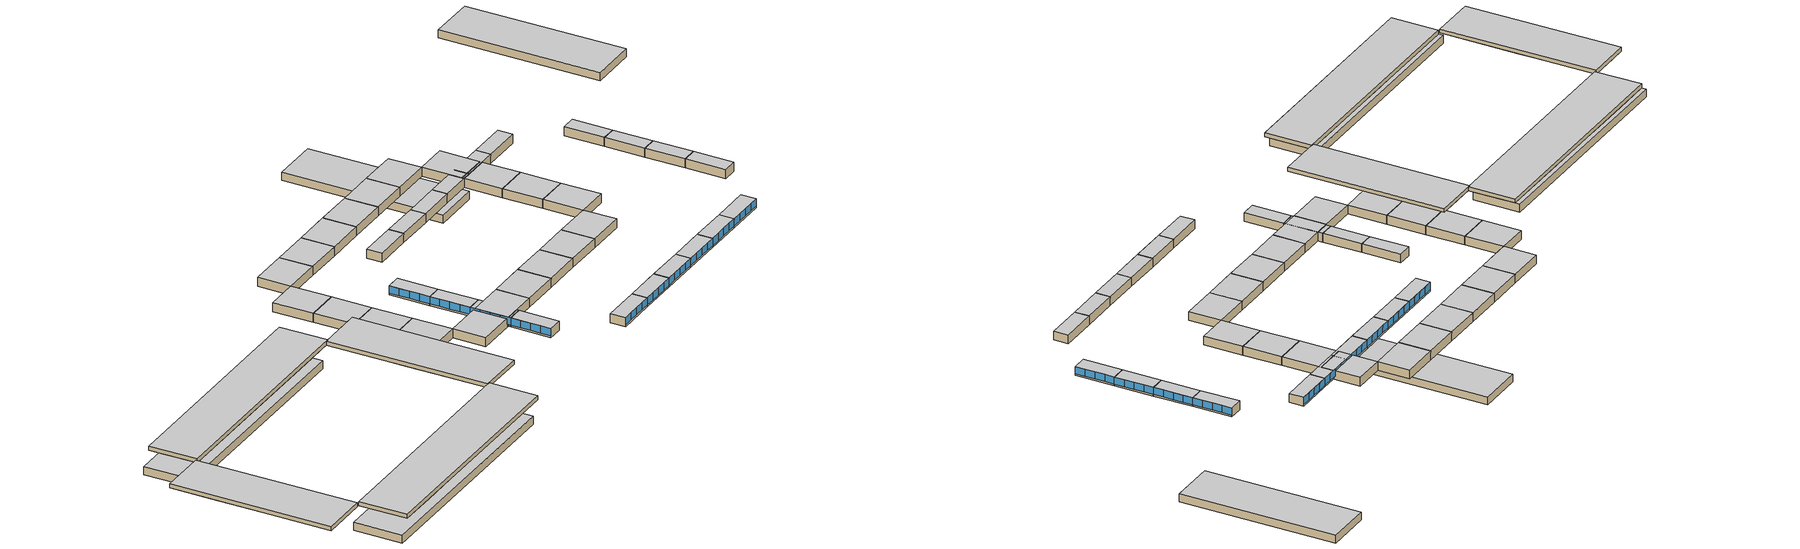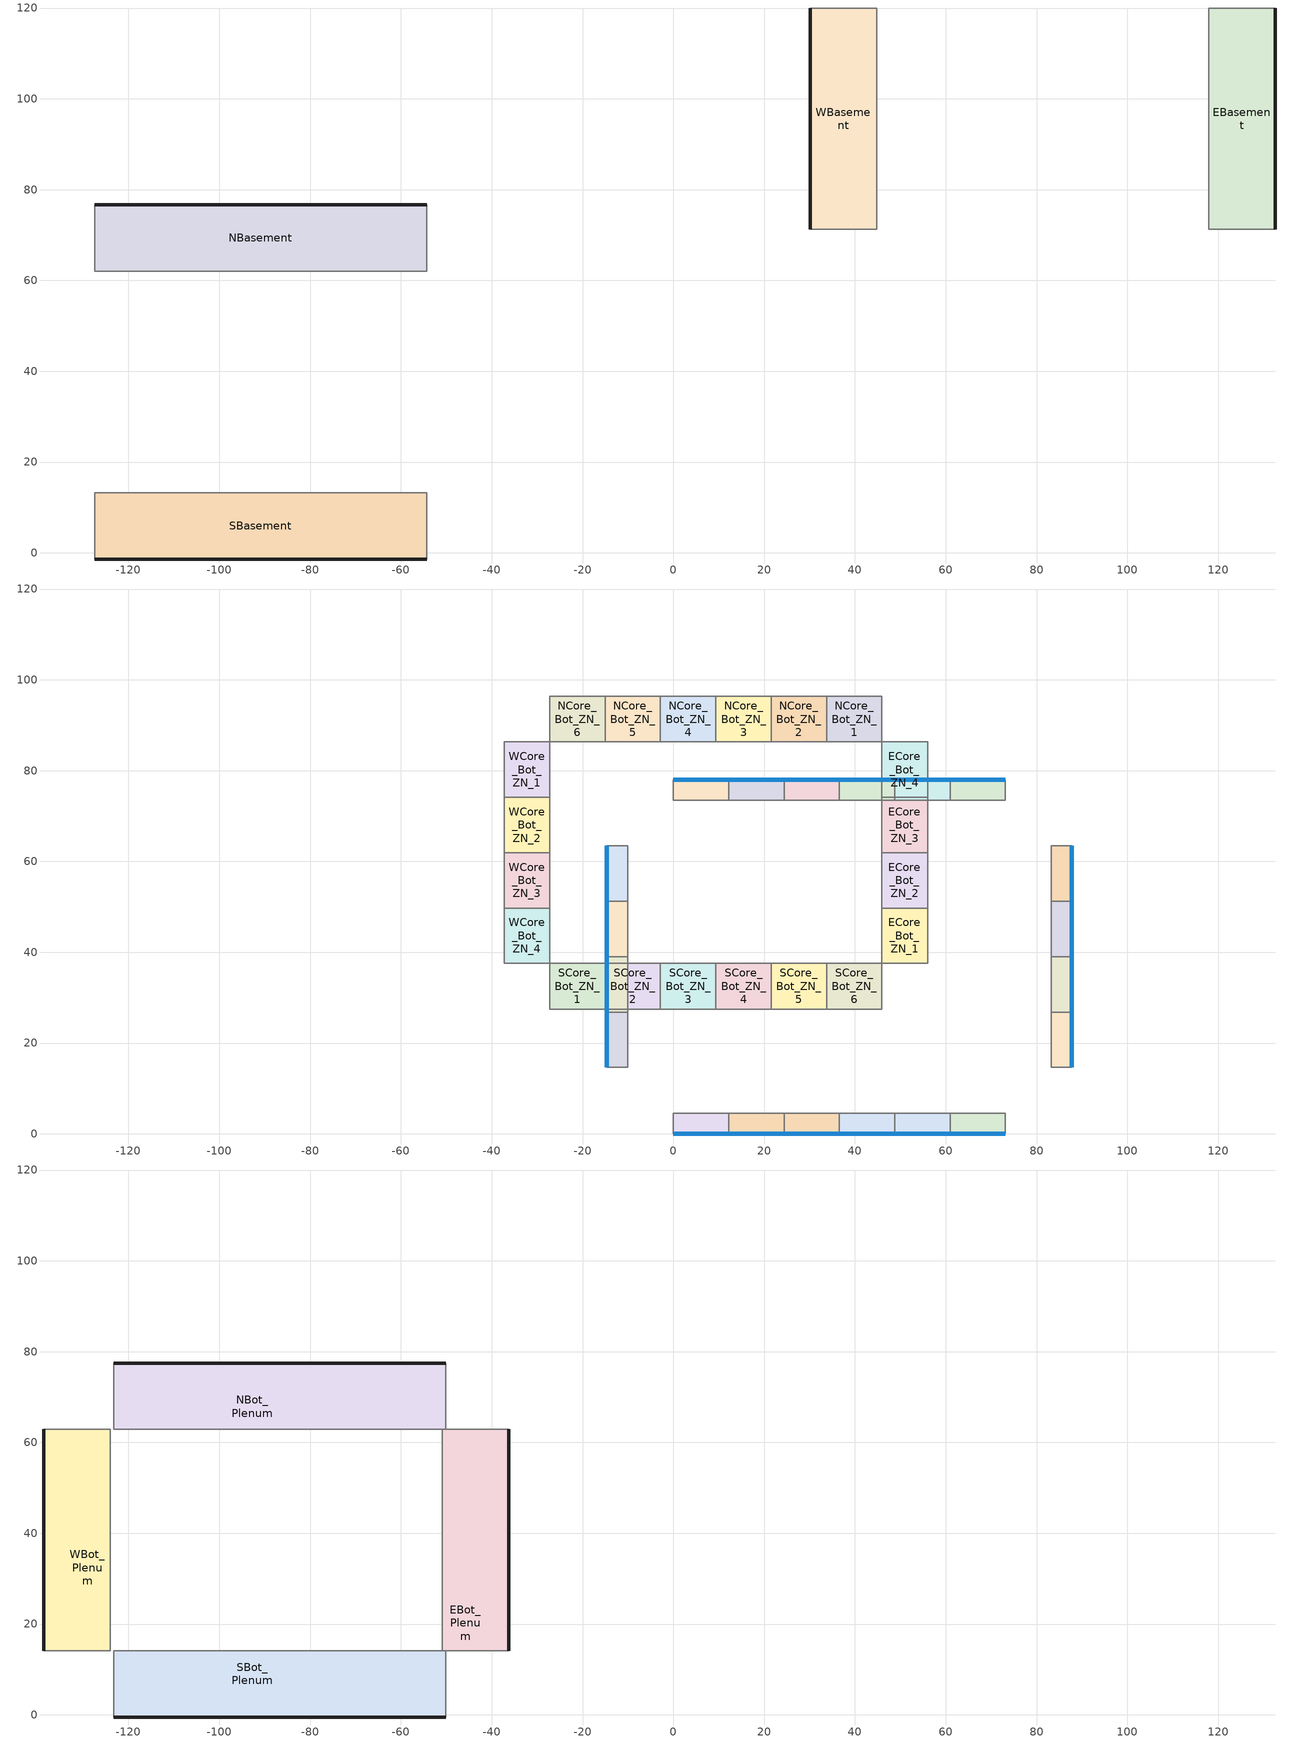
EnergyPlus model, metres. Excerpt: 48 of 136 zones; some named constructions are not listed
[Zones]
SBasement
 floor othersidecoefficients (ext-slab): -54.31,13.27 -54.31,-1.36 -127.46,-1.36 -127.46,13.27 z-2.44
 wall adiabatic (int_wall): -54.31,-1.36 -54.31,13.27 -127.46,13.27 -127.46,-1.36 z-2.44:0
 wall othersidecoefficients (Underground Wall Non-res): -127.46,-1.36 -54.31,-1.36 z-2.44:0
 ceiling adiabatic (INT-FLOOR-UNDERSIDE): -127.46,13.27 -127.46,-1.36 -54.31,-1.36 -54.31,13.27 z0
NBasement
 floor othersidecoefficients (ext-slab): -54.31,76.67 -54.31,62.04 -127.46,62.04 -127.46,76.67 z-2.44
 wall adiabatic (int_wall): -127.46,76.67 -127.46,62.04 -54.31,62.04 -54.31,76.67 z-2.44:0
 wall othersidecoefficients (Underground Wall Non-res): -54.31,76.67 -127.46,76.67 z-2.44:0
 ceiling adiabatic (INT-FLOOR-UNDERSIDE): -127.46,76.67 -127.46,62.04 -54.31,62.04 -54.31,76.67 z0
WBasement
 floor othersidecoefficients (ext-slab): 44.77,120 44.77,71.23 30.14,71.23 30.14,120 z-2.44
 wall adiabatic (int_wall): 30.14,71.23 44.77,71.23 44.77,120 30.14,120 z-2.44:0
 wall othersidecoefficients (Underground Wall Non-res): 30.14,120 30.14,71.23 z-2.44:0
 ceiling adiabatic (INT-FLOOR-UNDERSIDE): 30.14,120 30.14,71.23 44.77,71.23 44.77,120 z0
EBasement
 floor othersidecoefficients (ext-slab): 132.56,120 132.56,71.23 117.93,71.23 117.93,120 z-2.44
 wall adiabatic (int_wall): 132.56,120 117.93,120 117.93,71.23 132.56,71.23 z-2.44:0
 wall othersidecoefficients (Underground Wall Non-res): 132.56,71.23 132.56,120 z-2.44:0
 ceiling adiabatic (INT-FLOOR-UNDERSIDE): 117.93,120 117.93,71.23 132.56,71.23 132.56,120 z0
WExt_Bot_ZN_1
 floor adiabatic (int_slab_floor): -10.06,63.4 -10.06,51.21 -14.63,51.21 -14.63,63.4 z0
 wall outside (T24NRWallMetalFrame): -14.63,63.4 -14.63,51.21 z0:2.74
 wall adiabatic (int_wall): -14.63,51.21 -10.06,51.21 -10.06,63.4 -14.63,63.4 z0:2.74
 window (CFS_Glz_807): -14.63,63.4 -14.63,60.35 / -14.63,60.35 -14.63,57.3 / -14.63,57.3 -14.63,54.25 / -14.63,54.25 -14.63,51.21 z0.55:2.74
 ceiling adiabatic (DropCeiling): -14.63,63.4 -14.63,51.21 -10.06,51.21 -10.06,63.4 z2.74
WCore_Bot_ZN_3
 floor adiabatic (int_slab_floor): -27.21,61.92 -27.21,49.73 -37.27,49.73 -37.27,61.92 z0
 wall adiabatic (int_wall): -37.27,61.92 -37.27,49.73 -27.21,49.73 -27.21,61.92 -37.27,61.92 z0:2.74
 ceiling adiabatic (DropCeiling): -37.27,61.92 -37.27,49.73 -27.21,49.73 -27.21,61.92 z2.74
WCore_Bot_ZN_1
 floor adiabatic (int_slab_floor): -27.21,86.3 -27.21,74.11 -37.27,74.11 -37.27,86.3 z0
 wall adiabatic (int_wall): -37.27,86.3 -37.27,74.11 -27.21,74.11 -27.21,86.3 -37.27,86.3 z0:2.74
 ceiling adiabatic (DropCeiling): -37.27,86.3 -37.27,74.11 -27.21,74.11 -27.21,86.3 z2.74
ECore_Bot_ZN_1
 floor adiabatic (int_slab_floor): 56,49.73 56,37.54 45.94,37.54 45.94,49.73 z0
 wall adiabatic (int_wall): 56,37.54 56,49.73 45.94,49.73 45.94,37.54 56,37.54 z0:2.74
 ceiling adiabatic (DropCeiling): 45.94,49.73 45.94,37.54 56,37.54 56,49.73 z2.74
ECore_Bot_ZN_4
 floor adiabatic (int_slab_floor): 56,86.3 56,74.11 45.94,74.11 45.94,86.3 z0
 wall adiabatic (int_wall): 56,74.11 56,86.3 45.94,86.3 45.94,74.11 56,74.11 z0:2.74
 ceiling adiabatic (DropCeiling): 45.94,86.3 45.94,74.11 56,74.11 56,86.3 z2.74
EExt_Bot_ZN_2
 floor adiabatic (int_slab_floor): 87.78,39.01 87.78,26.82 83.21,26.82 83.21,39.01 z0
 wall outside (T24NRWallMetalFrame): 87.78,26.82 87.78,39.01 z0:2.74
 wall adiabatic (int_wall): 87.78,39.01 83.21,39.01 83.21,26.82 87.78,26.82 z0:2.74
 window (CFS_Glz_807): 87.78,26.82 87.78,29.87 / 87.78,29.87 87.78,32.92 / 87.78,32.92 87.78,35.97 / 87.78,35.97 87.78,39.01 z0.55:2.74
 ceiling adiabatic (DropCeiling): 83.21,39.01 83.21,26.82 87.78,26.82 87.78,39.01 z2.74
EExt_Bot_ZN_4
 floor adiabatic (int_slab_floor): 87.78,63.4 87.78,51.21 83.21,51.21 83.21,63.4 z0
 wall outside (T24NRWallMetalFrame): 87.78,51.21 87.78,63.4 z0:2.74
 wall adiabatic (int_wall): 87.78,63.4 83.21,63.4 83.21,51.21 87.78,51.21 z0:2.74
 window (CFS_Glz_807): 87.78,51.21 87.78,54.25 / 87.78,54.25 87.78,57.3 / 87.78,57.3 87.78,60.35 / 87.78,60.35 87.78,63.4 z0.55:2.74
 ceiling adiabatic (DropCeiling): 83.21,63.4 83.21,51.21 87.78,51.21 87.78,63.4 z2.74
EExt_Bot_ZN_3
 floor adiabatic (int_slab_floor): 87.78,51.21 87.78,39.01 83.21,39.01 83.21,51.21 z0
 wall outside (T24NRWallMetalFrame): 87.78,39.01 87.78,51.21 z0:2.74
 wall adiabatic (int_wall): 87.78,51.21 83.21,51.21 83.21,39.01 87.78,39.01 z0:2.74
 window (CFS_Glz_807): 87.78,39.01 87.78,42.06 / 87.78,42.06 87.78,45.11 / 87.78,45.11 87.78,48.16 / 87.78,48.16 87.78,51.21 z0.55:2.74
 ceiling adiabatic (DropCeiling): 83.21,51.21 83.21,39.01 87.78,39.01 87.78,51.21 z2.74
EExt_Bot_ZN_1
 floor adiabatic (int_slab_floor): 87.78,26.82 87.78,14.63 83.21,14.63 83.21,26.82 z0
 wall outside (T24NRWallMetalFrame): 87.78,14.63 87.78,26.82 z0:2.74
 wall adiabatic (int_wall): 87.78,26.82 83.21,26.82 83.21,14.63 87.78,14.63 z0:2.74
 window (CFS_Glz_807): 87.78,14.63 87.78,17.68 / 87.78,17.68 87.78,20.73 / 87.78,20.73 87.78,23.77 / 87.78,23.77 87.78,26.82 z0.55:2.74
 ceiling adiabatic (DropCeiling): 83.21,26.82 83.21,14.63 87.78,14.63 87.78,26.82 z2.74
SExt_Bot_ZN_6
 floor adiabatic (int_slab_floor): 73.15,4.57 73.15,0 60.96,0 60.96,4.57 z0
 wall outside (T24NRWallMetalFrame): 60.96,0 73.15,0 z0:2.74
 wall adiabatic (int_wall): 73.15,0 73.15,4.57 60.96,4.57 60.96,0 z0:2.74
 window (CFS_Glz_807): 60.96,0 64.01,0 / 64.01,0 67.06,0 / 67.06,0 70.1,0 / 70.1,0 73.15,0 z0.55:2.74
 ceiling adiabatic (DropCeiling): 60.96,4.57 60.96,0 73.15,0 73.15,4.57 z2.74
SExt_Bot_ZN_4
 floor adiabatic (int_slab_floor): 48.77,4.57 48.77,0 36.58,0 36.58,4.57 z0
 wall outside (T24NRWallMetalFrame): 36.58,0 48.77,0 z0:2.74
 wall adiabatic (int_wall): 48.77,0 48.77,4.57 36.58,4.57 36.58,0 z0:2.74
 window (CFS_Glz_807): 36.58,0 39.62,0 / 39.62,0 42.67,0 / 42.67,0 45.72,0 / 45.72,0 48.77,0 z0.55:2.74
 ceiling adiabatic (DropCeiling): 36.58,4.57 36.58,0 48.77,0 48.77,4.57 z2.74
SCore_Bot_ZN_4
 floor adiabatic (int_slab_floor): 21.56,37.54 21.56,27.48 9.37,27.48 9.37,37.54 z0
 wall adiabatic (int_wall): 9.37,27.48 21.56,27.48 21.56,37.54 9.37,37.54 9.37,27.48 z0:2.74
 ceiling adiabatic (DropCeiling): 9.37,37.54 9.37,27.48 21.56,27.48 21.56,37.54 z2.74
SCore_Bot_ZN_2
 floor adiabatic (int_slab_floor): -2.82,37.54 -2.82,27.48 -15.02,27.48 -15.02,37.54 z0
 wall adiabatic (int_wall): -15.02,27.48 -2.82,27.48 -2.82,37.54 -15.02,37.54 -15.02,27.48 z0:2.74
 ceiling adiabatic (DropCeiling): -15.02,37.54 -15.02,27.48 -2.82,27.48 -2.82,37.54 z2.74
SCore_Bot_ZN_5
 floor adiabatic (int_slab_floor): 33.75,37.54 33.75,27.48 21.56,27.48 21.56,37.54 z0
 wall adiabatic (int_wall): 21.56,27.48 33.75,27.48 33.75,37.54 21.56,37.54 21.56,27.48 z0:2.74
 ceiling adiabatic (DropCeiling): 21.56,37.54 21.56,27.48 33.75,27.48 33.75,37.54 z2.74
SCore_Bot_ZN_3
 floor adiabatic (int_slab_floor): 9.37,37.54 9.37,27.48 -2.82,27.48 -2.82,37.54 z0
 wall adiabatic (int_wall): -2.82,27.48 9.37,27.48 9.37,37.54 -2.82,37.54 -2.82,27.48 z0:2.74
 ceiling adiabatic (DropCeiling): -2.82,37.54 -2.82,27.48 9.37,27.48 9.37,37.54 z2.74
SCore_Bot_ZN_6
 floor adiabatic (int_slab_floor): 45.94,37.54 45.94,27.48 33.75,27.48 33.75,37.54 z0
 wall adiabatic (int_wall): 33.75,27.48 45.94,27.48 45.94,37.54 33.75,37.54 33.75,27.48 z0:2.74
 ceiling adiabatic (DropCeiling): 33.75,37.54 33.75,27.48 45.94,27.48 45.94,37.54 z2.74
SExt_Bot_ZN_3
 floor adiabatic (int_slab_floor): 36.58,4.57 36.58,0 24.38,0 24.38,4.57 z0
 wall outside (T24NRWallMetalFrame): 24.38,0 36.58,0 z0:2.74
 wall adiabatic (int_wall): 36.58,0 36.58,4.57 24.38,4.57 24.38,0 z0:2.74
 window (CFS_Glz_807): 24.38,0 27.43,0 / 27.43,0 30.48,0 / 30.48,0 33.53,0 / 33.53,0 36.58,0 z0.55:2.74
 ceiling adiabatic (DropCeiling): 24.38,4.57 24.38,0 36.58,0 36.58,4.57 z2.74
NExt_Bot_ZN_5
 floor adiabatic (int_slab_floor): 24.38,78.03 24.38,73.46 12.19,73.46 12.19,78.03 z0
 wall outside (T24NRWallMetalFrame): 24.38,78.03 12.19,78.03 z0:2.74
 wall adiabatic (int_wall): 12.19,78.03 12.19,73.46 24.38,73.46 24.38,78.03 z0:2.74
 window (CFS_Glz_807): 24.38,78.03 21.34,78.03 / 21.34,78.03 18.29,78.03 / 18.29,78.03 15.24,78.03 / 15.24,78.03 12.19,78.03 z0.55:2.74
 ceiling adiabatic (DropCeiling): 12.19,78.03 12.19,73.46 24.38,73.46 24.38,78.03 z2.74
NExt_Bot_ZN_6
 floor adiabatic (int_slab_floor): 12.19,78.03 12.19,73.46 0,73.46 0,78.03 z0
 wall outside (T24NRWallMetalFrame): 12.19,78.03 0,78.03 z0:2.74
 wall adiabatic (int_wall): 0,78.03 0,73.46 12.19,73.46 12.19,78.03 z0:2.74
 window (CFS_Glz_807): 12.19,78.03 9.14,78.03 / 9.14,78.03 6.1,78.03 / 6.1,78.03 3.05,78.03 / 3.05,78.03 0,78.03 z0.55:2.74
 ceiling adiabatic (DropCeiling): 0,78.03 0,73.46 12.19,73.46 12.19,78.03 z2.74
NExt_Bot_ZN_1
 floor adiabatic (int_slab_floor): 73.15,78.03 73.15,73.46 60.96,73.46 60.96,78.03 z0
 wall outside (T24NRWallMetalFrame): 73.15,78.03 60.96,78.03 z0:2.74
 wall adiabatic (int_wall): 60.96,78.03 60.96,73.46 73.15,73.46 73.15,78.03 z0:2.74
 window (CFS_Glz_807): 73.15,78.03 70.1,78.03 / 70.1,78.03 67.06,78.03 / 67.06,78.03 64.01,78.03 / 64.01,78.03 60.96,78.03 z0.55:2.74
 ceiling adiabatic (DropCeiling): 60.96,78.03 60.96,73.46 73.15,73.46 73.15,78.03 z2.74
NCore_Bot_ZN_4
 floor adiabatic (int_slab_floor): 9.37,96.36 9.37,86.3 -2.82,86.3 -2.82,96.36 z0
 wall adiabatic (int_wall): 9.37,96.36 -2.82,96.36 -2.82,86.3 9.37,86.3 9.37,96.36 z0:2.74
 ceiling adiabatic (DropCeiling): -2.82,96.36 -2.82,86.3 9.37,86.3 9.37,96.36 z2.74
NExt_Bot_ZN_4
 floor adiabatic (int_slab_floor): 36.58,78.03 36.58,73.46 24.38,73.46 24.38,78.03 z0
 wall outside (T24NRWallMetalFrame): 36.58,78.03 24.38,78.03 z0:2.74
 wall adiabatic (int_wall): 24.38,78.03 24.38,73.46 36.58,73.46 36.58,78.03 z0:2.74
 window (CFS_Glz_807): 36.58,78.03 33.53,78.03 / 33.53,78.03 30.48,78.03 / 30.48,78.03 27.43,78.03 / 27.43,78.03 24.38,78.03 z0.55:2.74
 ceiling adiabatic (DropCeiling): 24.38,78.03 24.38,73.46 36.58,73.46 36.58,78.03 z2.74
SExt_Bot_ZN_1
 floor adiabatic (int_slab_floor): 12.19,4.57 12.19,0 0,0 0,4.57 z0
 wall outside (T24NRWallMetalFrame): 0,0 12.19,0 z0:2.74
 wall adiabatic (int_wall): 12.19,0 12.19,4.57 0,4.57 0,0 z0:2.74
 window (CFS_Glz_807): 0,0 3.05,0 / 3.05,0 6.1,0 / 6.1,0 9.14,0 / 9.14,0 12.19,0 z0.55:2.74
 ceiling adiabatic (DropCeiling): 0,4.57 0,0 12.19,0 12.19,4.57 z2.74
NCore_Bot_ZN_3
 floor adiabatic (int_slab_floor): 21.56,96.36 21.56,86.3 9.37,86.3 9.37,96.36 z0
 wall adiabatic (int_wall): 21.56,96.36 9.37,96.36 9.37,86.3 21.56,86.3 21.56,96.36 z0:2.74
 ceiling adiabatic (DropCeiling): 9.37,96.36 9.37,86.3 21.56,86.3 21.56,96.36 z2.74
NExt_Bot_ZN_2
 floor adiabatic (int_slab_floor): 60.96,78.03 60.96,73.46 48.77,73.46 48.77,78.03 z0
 wall outside (T24NRWallMetalFrame): 60.96,78.03 48.77,78.03 z0:2.74
 wall adiabatic (int_wall): 48.77,78.03 48.77,73.46 60.96,73.46 60.96,78.03 z0:2.74
 window (CFS_Glz_807): 60.96,78.03 57.91,78.03 / 57.91,78.03 54.86,78.03 / 54.86,78.03 51.82,78.03 / 51.82,78.03 48.77,78.03 z0.55:2.74
 ceiling adiabatic (DropCeiling): 48.77,78.03 48.77,73.46 60.96,73.46 60.96,78.03 z2.74
NCore_Bot_ZN_6
 floor adiabatic (int_slab_floor): -15.02,96.36 -15.02,86.3 -27.21,86.3 -27.21,96.36 z0
 wall adiabatic (int_wall): -15.02,96.36 -27.21,96.36 -27.21,86.3 -15.02,86.3 -15.02,96.36 z0:2.74
 ceiling adiabatic (DropCeiling): -27.21,96.36 -27.21,86.3 -15.02,86.3 -15.02,96.36 z2.74
NCore_Bot_ZN_2
 floor adiabatic (int_slab_floor): 33.75,96.36 33.75,86.3 21.56,86.3 21.56,96.36 z0
 wall adiabatic (int_wall): 33.75,96.36 21.56,96.36 21.56,86.3 33.75,86.3 33.75,96.36 z0:2.74
 ceiling adiabatic (DropCeiling): 21.56,96.36 21.56,86.3 33.75,86.3 33.75,96.36 z2.74
NCore_Bot_ZN_1
 floor adiabatic (int_slab_floor): 45.94,96.36 45.94,86.3 33.75,86.3 33.75,96.36 z0
 wall adiabatic (int_wall): 45.94,96.36 33.75,96.36 33.75,86.3 45.94,86.3 45.94,96.36 z0:2.74
 ceiling adiabatic (DropCeiling): 33.75,96.36 33.75,86.3 45.94,86.3 45.94,96.36 z2.74
NCore_Bot_ZN_5
 floor adiabatic (int_slab_floor): -2.82,96.36 -2.82,86.3 -15.02,86.3 -15.02,96.36 z0
 wall adiabatic (int_wall): -2.82,96.36 -15.02,96.36 -15.02,86.3 -2.82,86.3 -2.82,96.36 z0:2.74
 ceiling adiabatic (DropCeiling): -15.02,96.36 -15.02,86.3 -2.82,86.3 -2.82,96.36 z2.74
NExt_Bot_ZN_3
 floor adiabatic (int_slab_floor): 48.77,78.03 48.77,73.46 36.58,73.46 36.58,78.03 z0
 wall outside (T24NRWallMetalFrame): 48.77,78.03 36.58,78.03 z0:2.74
 wall adiabatic (int_wall): 36.58,78.03 36.58,73.46 48.77,73.46 48.77,78.03 z0:2.74
 window (CFS_Glz_807): 48.77,78.03 45.72,78.03 / 45.72,78.03 42.67,78.03 / 42.67,78.03 39.62,78.03 / 39.62,78.03 36.58,78.03 z0.55:2.74
 ceiling adiabatic (DropCeiling): 36.58,78.03 36.58,73.46 48.77,73.46 48.77,78.03 z2.74
SExt_Bot_ZN_5
 floor adiabatic (int_slab_floor): 60.96,4.57 60.96,0 48.77,0 48.77,4.57 z0
 wall outside (T24NRWallMetalFrame): 48.77,0 60.96,0 z0:2.74
 wall adiabatic (int_wall): 60.96,0 60.96,4.57 48.77,4.57 48.77,0 z0:2.74
 window (CFS_Glz_807): 48.77,0 51.82,0 / 51.82,0 54.86,0 / 54.86,0 57.91,0 / 57.91,0 60.96,0 z0.55:2.74
 ceiling adiabatic (DropCeiling): 48.77,4.57 48.77,0 60.96,0 60.96,4.57 z2.74
ECore_Bot_ZN_3
 floor adiabatic (int_slab_floor): 56,74.11 56,61.92 45.94,61.92 45.94,74.11 z0
 wall adiabatic (int_wall): 56,61.92 56,74.11 45.94,74.11 45.94,61.92 56,61.92 z0:2.74
 ceiling adiabatic (DropCeiling): 45.94,74.11 45.94,61.92 56,61.92 56,74.11 z2.74
ECore_Bot_ZN_2
 floor adiabatic (int_slab_floor): 56,61.92 56,49.73 45.94,49.73 45.94,61.92 z0
 wall adiabatic (int_wall): 56,49.73 56,61.92 45.94,61.92 45.94,49.73 56,49.73 z0:2.74
 ceiling adiabatic (DropCeiling): 45.94,61.92 45.94,49.73 56,49.73 56,61.92 z2.74
WCore_Bot_ZN_2
 floor adiabatic (int_slab_floor): -27.21,74.11 -27.21,61.92 -37.27,61.92 -37.27,74.11 z0
 wall adiabatic (int_wall): -37.27,74.11 -37.27,61.92 -27.21,61.92 -27.21,74.11 -37.27,74.11 z0:2.74
 ceiling adiabatic (DropCeiling): -37.27,74.11 -37.27,61.92 -27.21,61.92 -27.21,74.11 z2.74
WCore_Bot_ZN_4
 floor adiabatic (int_slab_floor): -27.21,49.73 -27.21,37.54 -37.27,37.54 -37.27,49.73 z0
 wall adiabatic (int_wall): -37.27,49.73 -37.27,37.54 -27.21,37.54 -27.21,49.73 -37.27,49.73 z0:2.74
 ceiling adiabatic (DropCeiling): -37.27,49.73 -37.27,37.54 -27.21,37.54 -27.21,49.73 z2.74
WExt_Bot_ZN_3
 floor adiabatic (int_slab_floor): -10.06,39.01 -10.06,26.82 -14.63,26.82 -14.63,39.01 z0
 wall outside (T24NRWallMetalFrame): -14.63,39.01 -14.63,26.82 z0:2.74
 wall adiabatic (int_wall): -14.63,26.82 -10.06,26.82 -10.06,39.01 -14.63,39.01 z0:2.74
 window (CFS_Glz_807): -14.63,39.01 -14.63,35.97 / -14.63,35.97 -14.63,32.92 / -14.63,32.92 -14.63,29.87 / -14.63,29.87 -14.63,26.82 z0.55:2.74
 ceiling adiabatic (DropCeiling): -14.63,39.01 -14.63,26.82 -10.06,26.82 -10.06,39.01 z2.74
SExt_Bot_ZN_2
 floor adiabatic (int_slab_floor): 24.38,4.57 24.38,0 12.19,0 12.19,4.57 z0
 wall outside (T24NRWallMetalFrame): 12.19,0 24.38,0 z0:2.74
 wall adiabatic (int_wall): 24.38,0 24.38,4.57 12.19,4.57 12.19,0 z0:2.74
 window (CFS_Glz_807): 12.19,0 15.24,0 / 15.24,0 18.29,0 / 18.29,0 21.34,0 / 21.34,0 24.38,0 z0.55:2.74
 ceiling adiabatic (DropCeiling): 12.19,4.57 12.19,0 24.38,0 24.38,4.57 z2.74
WExt_Bot_ZN_4
 floor adiabatic (int_slab_floor): -10.06,26.82 -10.06,14.63 -14.63,14.63 -14.63,26.82 z0
 wall outside (T24NRWallMetalFrame): -14.63,26.82 -14.63,14.63 z0:2.74
 wall adiabatic (int_wall): -14.63,14.63 -10.06,14.63 -10.06,26.82 -14.63,26.82 z0:2.74
 window (CFS_Glz_807): -14.63,26.82 -14.63,23.77 / -14.63,23.77 -14.63,20.73 / -14.63,20.73 -14.63,17.68 / -14.63,17.68 -14.63,14.63 z0.55:2.74
 ceiling adiabatic (DropCeiling): -14.63,26.82 -14.63,14.63 -10.06,14.63 -10.06,26.82 z2.74
WExt_Bot_ZN_2
 floor adiabatic (int_slab_floor): -10.06,51.21 -10.06,39.01 -14.63,39.01 -14.63,51.21 z0
 wall outside (T24NRWallMetalFrame): -14.63,51.21 -14.63,39.01 z0:2.74
 wall adiabatic (int_wall): -14.63,39.01 -10.06,39.01 -10.06,51.21 -14.63,51.21 z0:2.74
 window (CFS_Glz_807): -14.63,51.21 -14.63,48.16 / -14.63,48.16 -14.63,45.11 / -14.63,45.11 -14.63,42.06 / -14.63,42.06 -14.63,39.01 z0.55:2.74
 ceiling adiabatic (DropCeiling): -14.63,51.21 -14.63,39.01 -10.06,39.01 -10.06,51.21 z2.74
SCore_Bot_ZN_1
 floor adiabatic (int_slab_floor): -15.02,37.54 -15.02,27.48 -27.21,27.48 -27.21,37.54 z0
 wall adiabatic (int_wall): -27.21,27.48 -15.02,27.48 -15.02,37.54 -27.21,37.54 -27.21,27.48 z0:2.74
 ceiling adiabatic (DropCeiling): -27.21,37.54 -27.21,27.48 -15.02,27.48 -15.02,37.54 z2.74
SBot_Plenum
 floor adiabatic (DropCeiling): -98.86,4.02 -98.86,-0.55 -111.05,-0.55 -111.05,4.02 z2.74; -98.86,14.08 -98.86,4.02 -111.05,4.02 -111.05,14.08 z2.74; -62.28,4.02 -62.28,-0.55 -74.47,-0.55 -74.47,4.02 z2.74; -62.28,14.08 -62.28,4.02 -74.47,4.02 -74.47,14.08 z2.74; -74.47,4.02 -74.47,-0.55 -86.66,-0.55 -86.66,4.02 z2.74; -74.47,14.08 -74.47,4.02 -86.66,4.02 -86.66,14.08 z2.74; -86.66,4.02 -86.66,-0.55 -98.86,-0.55 -98.86,4.02 z2.74; -86.66,14.08 -86.66,4.02 -98.86,4.02 -98.86,14.08 z2.74; -111.05,14.08 -111.05,4.02 -123.24,4.02 -123.24,14.08 z2.74; -111.05,4.02 -111.05,-0.55 -123.24,-0.55 -123.24,4.02 z2.74; -50.09,14.08 -50.09,4.02 -62.28,4.02 -62.28,14.08 z2.74; -50.09,4.02 -50.09,-0.55 -62.28,-0.55 -62.28,4.02 z2.74
 wall outside (T24NRWallMetalFrame): -123.24,-0.55 -50.09,-0.55 z2.74:3.96
 wall adiabatic (int_wall): -50.09,-0.55 -50.09,14.08 -123.24,14.08 -123.24,-0.55 z2.74:3.96
 ceiling adiabatic (INT-FLOOR-UNDERSIDE): -123.24,14.08 -123.24,-0.55 -50.09,-0.55 -50.09,14.08 z3.96
EBot_Plenum
 floor adiabatic (DropCeiling): -40.8,62.87 -40.8,50.68 -50.85,50.68 -50.85,62.87 z2.74; -36.22,62.87 -36.22,50.68 -40.8,50.68 -40.8,62.87 z2.74; -40.8,50.68 -40.8,38.49 -50.85,38.49 -50.85,50.68 z2.74; -36.22,50.68 -36.22,38.49 -40.8,38.49 -40.8,50.68 z2.74; -36.22,38.49 -36.22,26.3 -40.8,26.3 -40.8,38.49 z2.74; -40.8,38.49 -40.8,26.3 -50.85,26.3 -50.85,38.49 z2.74; -40.8,26.3 -40.8,14.11 -50.85,14.11 -50.85,26.3 z2.74; -36.22,26.3 -36.22,14.11 -40.8,14.11 -40.8,26.3 z2.74
 wall outside (T24NRWallMetalFrame): -36.22,14.11 -36.22,62.87 z2.74:3.96
 wall adiabatic (int_wall): -50.85,14.11 -36.22,14.11 / -36.22,62.87 -50.85,62.87 z2.74:3.96
 wall adiabatic (T24NRWallMetalFrame): -50.85,62.87 -50.85,14.11 z2.74:3.96
 ceiling adiabatic (INT-FLOOR-UNDERSIDE): -50.85,62.87 -50.85,14.11 -36.22,14.11 -36.22,62.87 z3.96
NBot_Plenum
 floor adiabatic (DropCeiling): -62.28,72.9 -62.28,62.84 -74.47,62.84 -74.47,72.9 z2.74; -62.28,77.47 -62.28,72.9 -74.47,72.9 -74.47,77.47 z2.74; -98.86,77.47 -98.86,72.9 -111.05,72.9 -111.05,77.47 z2.74; -98.86,72.9 -98.86,62.84 -111.05,62.84 -111.05,72.9 z2.74; -86.66,72.9 -86.66,62.84 -98.86,62.84 -98.86,72.9 z2.74; -86.66,77.47 -86.66,72.9 -98.86,72.9 -98.86,77.47 z2.74; -74.47,72.9 -74.47,62.84 -86.66,62.84 -86.66,72.9 z2.74; -74.47,77.47 -74.47,72.9 -86.66,72.9 -86.66,77.47 z2.74; -50.09,77.47 -50.09,72.9 -62.28,72.9 -62.28,77.47 z2.74; -50.09,72.9 -50.09,62.84 -62.28,62.84 -62.28,72.9 z2.74; -111.05,72.9 -111.05,62.84 -123.24,62.84 -123.24,72.9 z2.74; -111.05,77.47 -111.05,72.9 -123.24,72.9 -123.24,77.47 z2.74
 wall outside (T24NRWallMetalFrame): -50.09,77.47 -123.24,77.47 z2.74:3.96
 wall adiabatic (int_wall): -123.24,77.47 -123.24,62.84 -50.09,62.84 -50.09,77.47 z2.74:3.96
 ceiling adiabatic (INT-FLOOR-UNDERSIDE): -123.24,77.47 -123.24,62.84 -50.09,62.84 -50.09,77.47 z3.96
WBot_Plenum
 floor adiabatic (DropCeiling): -124.01,26.3 -124.01,14.11 -134.06,14.11 -134.06,26.3 z2.74; -134.06,26.3 -134.06,14.11 -138.64,14.11 -138.64,26.3 z2.74; -134.06,38.49 -134.06,26.3 -138.64,26.3 -138.64,38.49 z2.74; -124.01,38.49 -124.01,26.3 -134.06,26.3 -134.06,38.49 z2.74; -134.06,50.68 -134.06,38.49 -138.64,38.49 -138.64,50.68 z2.74; -124.01,50.68 -124.01,38.49 -134.06,38.49 -134.06,50.68 z2.74; -124.01,62.87 -124.01,50.68 -134.06,50.68 -134.06,62.87 z2.74; -134.06,62.87 -134.06,50.68 -138.64,50.68 -138.64,62.87 z2.74
 wall outside (T24NRWallMetalFrame): -138.64,62.87 -138.64,14.11 z2.74:3.96
 wall adiabatic (int_wall): -138.64,14.11 -124.01,14.11 -124.01,62.87 -138.64,62.87 z2.74:3.96
 ceiling adiabatic (INT-FLOOR-UNDERSIDE): -138.64,62.87 -138.64,14.11 -124.01,14.11 -124.01,62.87 z3.96
